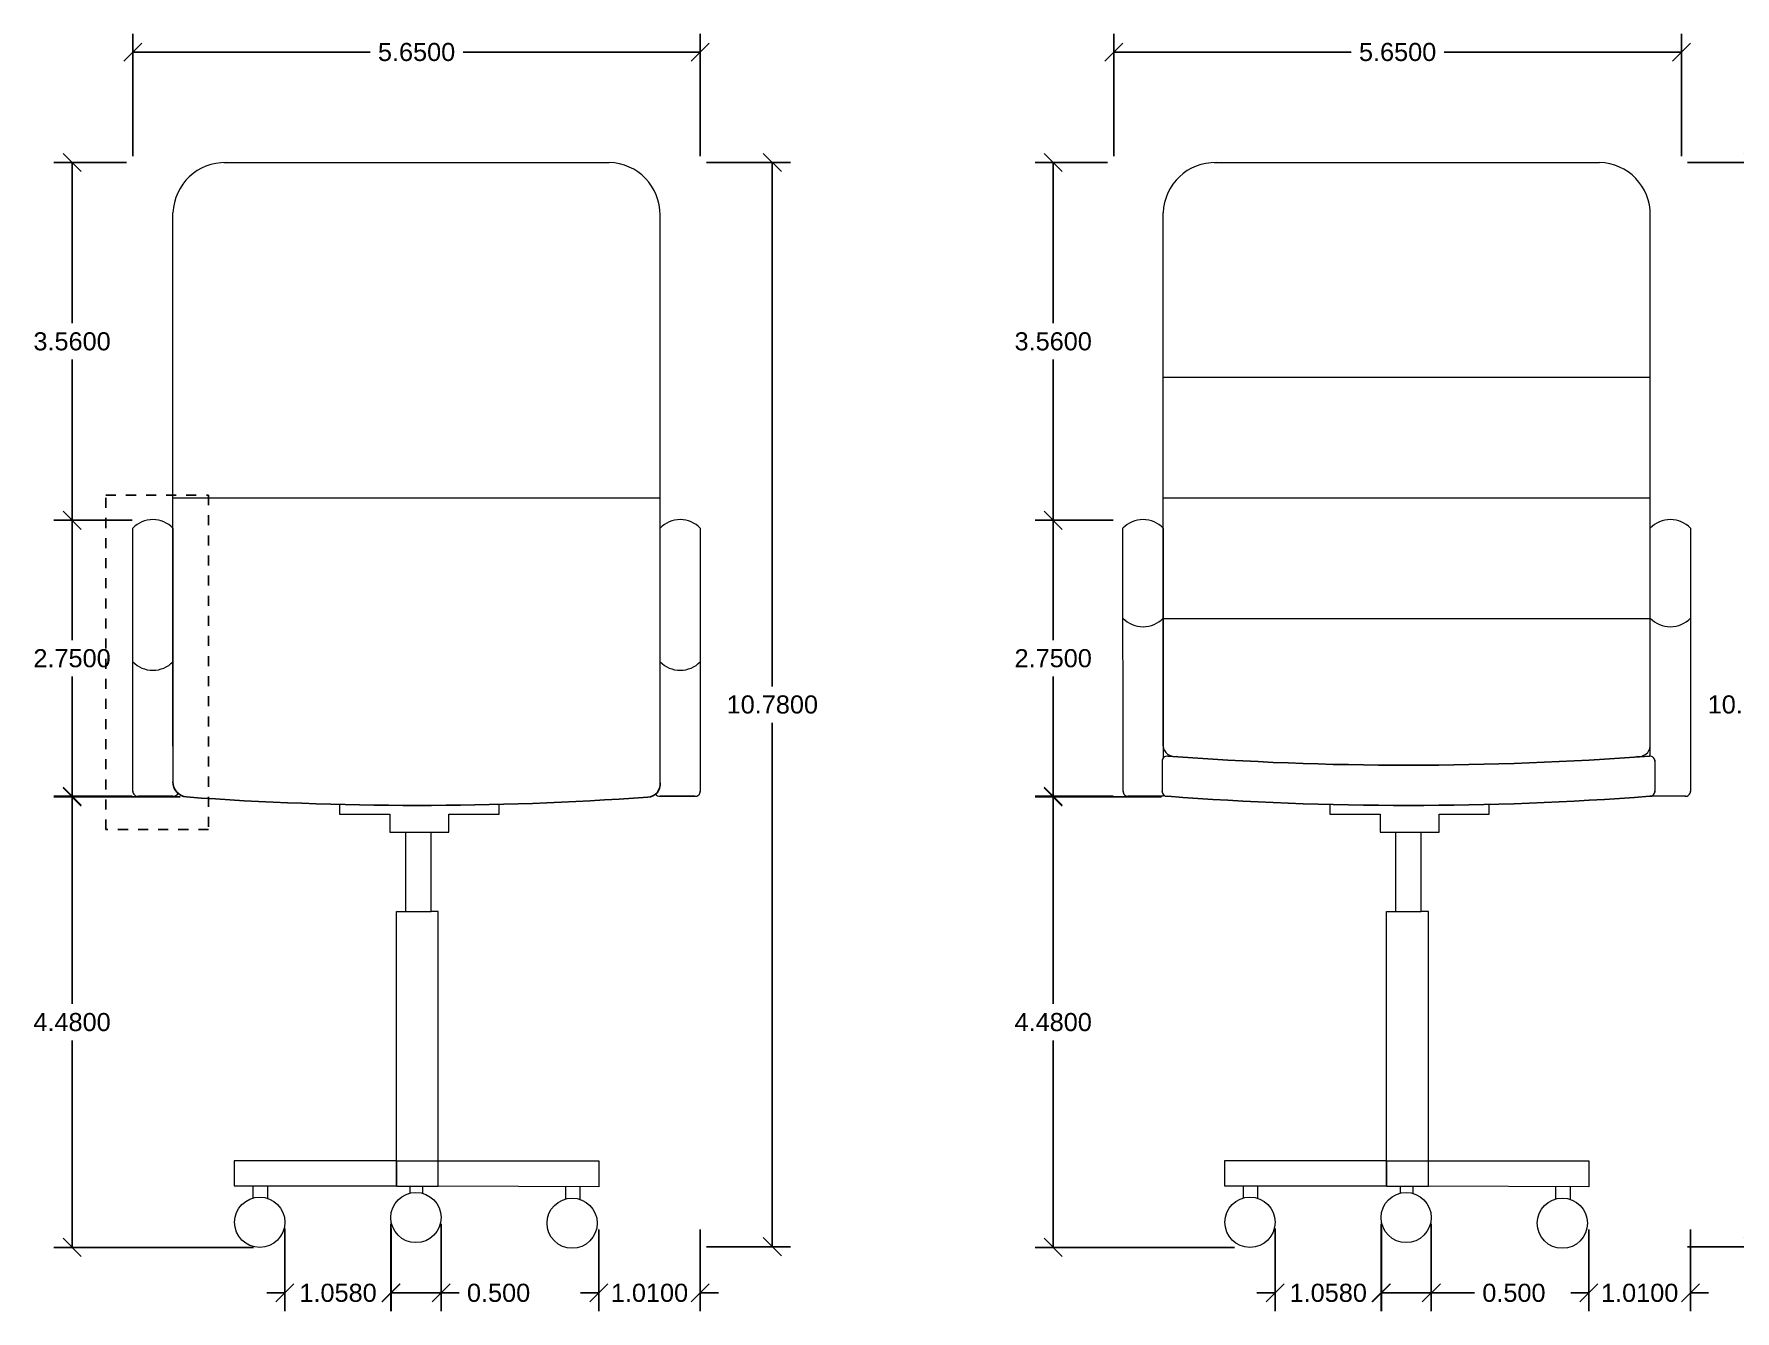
# Model space of a CAD drawing. Header units: inches. Extents: x -342 to 175, y -91 to 152.
# Drawn here: x -339.07 to -322.15, y -82.33 to -69.63 of the extents above; entities that cross this region are included whole.
import ezdxf

# ---------------------------------------------------------------- set-up
doc = ezdxf.new("R2010")
doc.units = ezdxf.units.IN
doc.header["$MEASUREMENT"] = 0
doc.linetypes.add('HIDDEN', pattern=[0.375, 0.25, -0.125])
doc.styles.get("Standard").update_dxf_attribs({"font": 'Arial.ttf'})
doc.dimstyles.get("Standard").update_dxf_attribs({"dimtxt": 0.18, "dimasz": 0.18, "dimexe": 0.18, "dimexo": 0.0625, "dimgap": 0.09, "dimtad": 0, "dimtih": 1, "dimtoh": 1, "dimdec": 4, "dimzin": 0, "dimdsep": 46, "dimtxsty": 'Standard', "dimcen": 0.09, "dimadec": 0, "dimazin": 0, "dimtfac": 1, "dimtdec": 4, "dimtofl": 0, "dimtmove": 0, "dimatfit": 3, "dimfxl": 1, "dimtolj": 1, "dimtzin": 0, "dimarcsym": 0})

# ---------------------------------------------------------------- blocks, each defined once
blk = doc.blocks.new('_Oblique')
at = {"color": 0, "linetype": 'ByBlock', "lineweight": -2}
blk.add_line((-0.5, -0.5), (0.5, 0.5), dxfattribs=at)
blk = doc.blocks.new('*D36')
at = {"color": 0, "lineweight": -2, "transparency": 16777216}
for p, q in [((-337.619, -77.219), (-338.876, -77.219)), ((-338.696, -77.219), (-338.696, -79.278)), ((-338.696, -81.699), (-338.696, -79.64)), ((-336.891, -81.699), (-338.876, -81.699))]:
    blk.add_line(p, q, dxfattribs=at)
at = {"layer": 'Defpoints', "color": 0, "transparency": 16777216}
for p in [(-338.696, -77.219), (-337.556, -77.219), (-336.829, -81.699)]:
    blk.add_point(p, dxfattribs=at)
at = {"color": 0, "lineweight": -2, "transparency": 16777216, "xscale": 0.18, "yscale": 0.18, "zscale": 0.18}
for p, rotation in [((-338.696, -77.219), 90), ((-338.696, -81.699), 270)]:
    blk.add_blockref('_Oblique', p, dxfattribs=dict(at, rotation=rotation))
at = {"color": 0, "transparency": 16777216, "insert": (-338.696, -79.459), "char_height": 0.18, "attachment_point": 5}
blk.add_mtext('\\A1;4.4800', dxfattribs=at)
blk = doc.blocks.new('*D37')
at = {"color": 0, "lineweight": -2, "transparency": 16777216}
for p, q in [((-338.099, -74.467), (-338.876, -74.467)), ((-338.696, -74.467), (-338.696, -75.658)), ((-338.696, -77.212), (-338.696, -76.021)), ((-338.099, -77.212), (-338.876, -77.212))]:
    blk.add_line(p, q, dxfattribs=at)
at = {"layer": 'Defpoints', "color": 0, "transparency": 16777216}
for p in [(-338.696, -74.467), (-338.037, -74.467), (-338.037, -77.212)]:
    blk.add_point(p, dxfattribs=at)
at = {"color": 0, "lineweight": -2, "transparency": 16777216, "xscale": 0.18, "yscale": 0.18, "zscale": 0.18}
for p, rotation in [((-338.696, -74.467), 90), ((-338.696, -77.212), 270)]:
    blk.add_blockref('_Oblique', p, dxfattribs=dict(at, rotation=rotation))
at = {"color": 0, "transparency": 16777216, "insert": (-338.696, -75.84), "char_height": 0.18, "attachment_point": 5}
blk.add_mtext('\\A1;2.7500', dxfattribs=at)
blk = doc.blocks.new('*D29')
at = {"color": 0, "lineweight": -2, "transparency": 16777216}
for p, q in [((-338.154, -70.909), (-338.876, -70.909)), ((-338.696, -70.909), (-338.696, -72.507)), ((-338.696, -74.467), (-338.696, -72.869)), ((-338.154, -74.467), (-338.876, -74.467))]:
    blk.add_line(p, q, dxfattribs=at)
at = {"layer": 'Defpoints', "color": 0, "transparency": 16777216}
for p in [(-338.696, -70.909), (-338.092, -70.909), (-338.092, -74.467)]:
    blk.add_point(p, dxfattribs=at)
at = {"color": 0, "lineweight": -2, "transparency": 16777216, "xscale": 0.18, "yscale": 0.18, "zscale": 0.18}
for p, rotation in [((-338.696, -70.909), 90), ((-338.696, -74.467), 270)]:
    blk.add_blockref('_Oblique', p, dxfattribs=dict(at, rotation=rotation))
at = {"color": 0, "transparency": 16777216, "insert": (-338.696, -72.688), "char_height": 0.18, "attachment_point": 5}
blk.add_mtext('\\A1;3.5600', dxfattribs=at)
blk = doc.blocks.new('*D2')
at = {"color": 0, "lineweight": -2, "transparency": 16777216}
for p, q in [((-336.579, -81.511), (-336.579, -82.332)), ((-335.521, -81.511), (-335.521, -82.332)), ((-336.579, -82.152), (-336.759, -82.152)), ((-335.521, -82.152), (-335.341, -82.152))]:
    blk.add_line(p, q, dxfattribs=at)
at = {"layer": 'Defpoints', "color": 0, "transparency": 16777216}
for p in [(-336.579, -81.449), (-335.521, -81.449), (-335.521, -82.152)]:
    blk.add_point(p, dxfattribs=at)
at = {"color": 0, "lineweight": -2, "transparency": 16777216, "xscale": 0.18, "yscale": 0.18, "zscale": 0.18}
blk.add_blockref('_Oblique', (-336.579, -82.152), dxfattribs=at)
at = {"color": 0, "lineweight": -2, "transparency": 16777216, "xscale": 0.18, "yscale": 0.18, "zscale": 0.18, "rotation": 180}
blk.add_blockref('_Oblique', (-335.521, -82.152), dxfattribs=at)
at = {"color": 0, "transparency": 16777216, "insert": (-336.05, -82.152), "char_height": 0.18, "attachment_point": 5}
blk.add_mtext('\\A1;1.0580', dxfattribs=at)
blk = doc.blocks.new('*D3')
at = {"color": 0, "lineweight": -2, "transparency": 16777216}
for p, q in [((-335.525, -81.465), (-335.525, -82.332)), ((-335.025, -81.465), (-335.025, -82.332)), ((-335.525, -82.152), (-335.025, -82.152)), ((-335.025, -82.152), (-334.845, -82.152))]:
    blk.add_line(p, q, dxfattribs=at)
at = {"layer": 'Defpoints', "color": 0, "transparency": 16777216}
for p in [(-335.525, -81.402), (-335.025, -81.402), (-335.025, -82.152)]:
    blk.add_point(p, dxfattribs=at)
at = {"color": 0, "lineweight": -2, "transparency": 16777216, "xscale": 0.18, "yscale": 0.18, "zscale": 0.18, "rotation": 180}
blk.add_blockref('_Oblique', (-335.525, -82.152), dxfattribs=at)
at = {"color": 0, "lineweight": -2, "transparency": 16777216, "xscale": 0.18, "yscale": 0.18, "zscale": 0.18}
blk.add_blockref('_Oblique', (-335.025, -82.152), dxfattribs=at)
at = {"color": 0, "transparency": 16777216, "insert": (-334.453, -82.152), "char_height": 0.18, "attachment_point": 5}
blk.add_mtext('\\A1;0.500', dxfattribs=at)
blk = doc.blocks.new('*D4')
at = {"color": 0, "lineweight": -2, "transparency": 16777216}
for p, q in [((-338.092, -70.846), (-338.092, -69.63)), ((-332.447, -70.846), (-332.447, -69.63)), ((-338.092, -69.81), (-335.731, -69.81)), ((-332.447, -69.81), (-334.807, -69.81))]:
    blk.add_line(p, q, dxfattribs=at)
at = {"layer": 'Defpoints', "color": 0, "transparency": 16777216}
for p in [(-332.447, -69.81), (-338.092, -70.909), (-332.447, -70.909)]:
    blk.add_point(p, dxfattribs=at)
at = {"color": 0, "lineweight": -2, "transparency": 16777216, "xscale": 0.18, "yscale": 0.18, "zscale": 0.18, "rotation": 180}
blk.add_blockref('_Oblique', (-338.092, -69.81), dxfattribs=at)
at = {"color": 0, "lineweight": -2, "transparency": 16777216, "xscale": 0.18, "yscale": 0.18, "zscale": 0.18}
blk.add_blockref('_Oblique', (-332.447, -69.81), dxfattribs=at)
at = {"color": 0, "transparency": 16777216, "insert": (-335.269, -69.81), "char_height": 0.18, "attachment_point": 5}
blk.add_mtext('\\A1;5.6500', dxfattribs=at)
blk = doc.blocks.new('*D5')
at = {"color": 0, "lineweight": -2, "transparency": 16777216}
for p, q in [((-333.457, -81.521), (-333.457, -82.332)), ((-332.447, -81.521), (-332.447, -82.332)), ((-333.457, -82.152), (-333.637, -82.152)), ((-332.447, -82.152), (-332.267, -82.152))]:
    blk.add_line(p, q, dxfattribs=at)
at = {"layer": 'Defpoints', "color": 0, "transparency": 16777216}
for p in [(-333.457, -81.458), (-332.447, -81.458), (-332.447, -82.152)]:
    blk.add_point(p, dxfattribs=at)
at = {"color": 0, "lineweight": -2, "transparency": 16777216, "xscale": 0.18, "yscale": 0.18, "zscale": 0.18}
blk.add_blockref('_Oblique', (-333.457, -82.152), dxfattribs=at)
at = {"color": 0, "lineweight": -2, "transparency": 16777216, "xscale": 0.18, "yscale": 0.18, "zscale": 0.18, "rotation": 180}
blk.add_blockref('_Oblique', (-332.447, -82.152), dxfattribs=at)
at = {"color": 0, "transparency": 16777216, "insert": (-332.952, -82.152), "char_height": 0.18, "attachment_point": 5}
blk.add_mtext('\\A1;1.0100', dxfattribs=at)
blk = doc.blocks.new('*D6')
at = {"color": 0, "lineweight": -2, "transparency": 16777216}
for p, q in [((-332.384, -70.909), (-331.55, -70.909)), ((-331.73, -70.909), (-331.73, -76.119)), ((-331.73, -81.692), (-331.73, -76.482)), ((-332.384, -81.692), (-331.55, -81.692))]:
    blk.add_line(p, q, dxfattribs=at)
at = {"layer": 'Defpoints', "color": 0, "transparency": 16777216}
for p in [(-332.447, -70.909), (-332.447, -81.692), (-331.73, -81.692)]:
    blk.add_point(p, dxfattribs=at)
at = {"color": 0, "lineweight": -2, "transparency": 16777216, "xscale": 0.18, "yscale": 0.18, "zscale": 0.18}
for p, rotation in [((-331.73, -70.909), 90), ((-331.73, -81.692), 270)]:
    blk.add_blockref('_Oblique', p, dxfattribs=dict(at, rotation=rotation))
at = {"color": 0, "transparency": 16777216, "insert": (-331.73, -76.3), "char_height": 0.18, "attachment_point": 5}
blk.add_mtext('\\A1;10.7800', dxfattribs=at)
blk = doc.blocks.new('*D7')
at = {"color": 0, "lineweight": -2, "transparency": 16777216}
for p, q in [((-327.859, -77.219), (-329.116, -77.219)), ((-328.936, -77.219), (-328.936, -79.278)), ((-328.936, -81.699), (-328.936, -79.64)), ((-327.132, -81.699), (-329.116, -81.699))]:
    blk.add_line(p, q, dxfattribs=at)
at = {"layer": 'Defpoints', "color": 0, "transparency": 16777216}
for p in [(-328.936, -77.219), (-327.797, -77.219), (-327.069, -81.699)]:
    blk.add_point(p, dxfattribs=at)
at = {"color": 0, "lineweight": -2, "transparency": 16777216, "xscale": 0.18, "yscale": 0.18, "zscale": 0.18}
for p, rotation in [((-328.936, -77.219), 90), ((-328.936, -81.699), 270)]:
    blk.add_blockref('_Oblique', p, dxfattribs=dict(at, rotation=rotation))
at = {"color": 0, "transparency": 16777216, "insert": (-328.936, -79.459), "char_height": 0.18, "attachment_point": 5}
blk.add_mtext('\\A1;4.4800', dxfattribs=at)
blk = doc.blocks.new('*D8')
at = {"color": 0, "lineweight": -2, "transparency": 16777216}
for p, q in [((-328.34, -74.467), (-329.116, -74.467)), ((-328.936, -74.467), (-328.936, -75.658)), ((-328.936, -77.212), (-328.936, -76.021)), ((-328.34, -77.212), (-329.116, -77.212))]:
    blk.add_line(p, q, dxfattribs=at)
at = {"layer": 'Defpoints', "color": 0, "transparency": 16777216}
for p in [(-328.936, -74.467), (-328.277, -74.467), (-328.277, -77.212)]:
    blk.add_point(p, dxfattribs=at)
at = {"color": 0, "lineweight": -2, "transparency": 16777216, "xscale": 0.18, "yscale": 0.18, "zscale": 0.18}
for p, rotation in [((-328.936, -74.467), 90), ((-328.936, -77.212), 270)]:
    blk.add_blockref('_Oblique', p, dxfattribs=dict(at, rotation=rotation))
at = {"color": 0, "transparency": 16777216, "insert": (-328.936, -75.84), "char_height": 0.18, "attachment_point": 5}
blk.add_mtext('\\A1;2.7500', dxfattribs=at)
blk = doc.blocks.new('*D9')
at = {"color": 0, "lineweight": -2, "transparency": 16777216}
for p, q in [((-328.395, -70.909), (-329.116, -70.909)), ((-328.936, -70.909), (-328.936, -72.507)), ((-328.936, -74.467), (-328.936, -72.869)), ((-328.395, -74.467), (-329.116, -74.467))]:
    blk.add_line(p, q, dxfattribs=at)
at = {"layer": 'Defpoints', "color": 0, "transparency": 16777216}
for p in [(-328.936, -70.909), (-328.332, -70.909), (-328.332, -74.467)]:
    blk.add_point(p, dxfattribs=at)
at = {"color": 0, "lineweight": -2, "transparency": 16777216, "xscale": 0.18, "yscale": 0.18, "zscale": 0.18}
for p, rotation in [((-328.936, -70.909), 90), ((-328.936, -74.467), 270)]:
    blk.add_blockref('_Oblique', p, dxfattribs=dict(at, rotation=rotation))
at = {"color": 0, "transparency": 16777216, "insert": (-328.936, -72.688), "char_height": 0.18, "attachment_point": 5}
blk.add_mtext('\\A1;3.5600', dxfattribs=at)
blk = doc.blocks.new('*D10')
at = {"color": 0, "lineweight": -2, "transparency": 16777216}
for p, q in [((-326.729, -81.511), (-326.729, -82.332)), ((-325.671, -81.511), (-325.671, -82.332)), ((-326.729, -82.152), (-326.909, -82.152)), ((-325.671, -82.152), (-325.491, -82.152))]:
    blk.add_line(p, q, dxfattribs=at)
at = {"layer": 'Defpoints', "color": 0, "transparency": 16777216}
for p in [(-326.729, -81.449), (-325.671, -81.449), (-325.671, -82.152)]:
    blk.add_point(p, dxfattribs=at)
at = {"color": 0, "lineweight": -2, "transparency": 16777216, "xscale": 0.18, "yscale": 0.18, "zscale": 0.18}
blk.add_blockref('_Oblique', (-326.729, -82.152), dxfattribs=at)
at = {"color": 0, "lineweight": -2, "transparency": 16777216, "xscale": 0.18, "yscale": 0.18, "zscale": 0.18, "rotation": 180}
blk.add_blockref('_Oblique', (-325.671, -82.152), dxfattribs=at)
at = {"color": 0, "transparency": 16777216, "insert": (-326.2, -82.152), "char_height": 0.18, "attachment_point": 5}
blk.add_mtext('\\A1;1.0580', dxfattribs=at)
blk = doc.blocks.new('*D11')
at = {"color": 0, "lineweight": -2, "transparency": 16777216}
for p, q in [((-325.675, -81.465), (-325.675, -82.332)), ((-325.175, -81.465), (-325.175, -82.332)), ((-325.675, -82.152), (-325.175, -82.152)), ((-325.175, -82.152), (-324.745, -82.152))]:
    blk.add_line(p, q, dxfattribs=at)
at = {"layer": 'Defpoints', "color": 0, "transparency": 16777216}
for p in [(-325.675, -81.402), (-325.175, -81.402), (-325.175, -82.152)]:
    blk.add_point(p, dxfattribs=at)
at = {"color": 0, "lineweight": -2, "transparency": 16777216, "xscale": 0.18, "yscale": 0.18, "zscale": 0.18, "rotation": 180}
blk.add_blockref('_Oblique', (-325.675, -82.152), dxfattribs=at)
at = {"color": 0, "lineweight": -2, "transparency": 16777216, "xscale": 0.18, "yscale": 0.18, "zscale": 0.18}
blk.add_blockref('_Oblique', (-325.175, -82.152), dxfattribs=at)
at = {"color": 0, "transparency": 16777216, "insert": (-324.353, -82.152), "char_height": 0.18, "attachment_point": 5}
blk.add_mtext('\\A1;0.500', dxfattribs=at)
blk = doc.blocks.new('*D12')
at = {"color": 0, "lineweight": -2, "transparency": 16777216}
for p, q in [((-328.333, -70.846), (-328.333, -69.63)), ((-322.687, -70.846), (-322.687, -69.63)), ((-328.333, -69.81), (-325.972, -69.81)), ((-322.687, -69.81), (-325.048, -69.81))]:
    blk.add_line(p, q, dxfattribs=at)
at = {"layer": 'Defpoints', "color": 0, "transparency": 16777216}
for p in [(-322.687, -69.81), (-328.333, -70.909), (-322.687, -70.909)]:
    blk.add_point(p, dxfattribs=at)
at = {"color": 0, "lineweight": -2, "transparency": 16777216, "xscale": 0.18, "yscale": 0.18, "zscale": 0.18, "rotation": 180}
blk.add_blockref('_Oblique', (-328.333, -69.81), dxfattribs=at)
at = {"color": 0, "lineweight": -2, "transparency": 16777216, "xscale": 0.18, "yscale": 0.18, "zscale": 0.18}
blk.add_blockref('_Oblique', (-322.687, -69.81), dxfattribs=at)
at = {"color": 0, "transparency": 16777216, "insert": (-325.51, -69.81), "char_height": 0.18, "attachment_point": 5}
blk.add_mtext('\\A1;5.6500', dxfattribs=at)
blk = doc.blocks.new('*D13')
at = {"color": 0, "lineweight": -2, "transparency": 16777216}
for p, q in [((-323.607, -81.521), (-323.607, -82.332)), ((-322.596, -81.521), (-322.596, -82.332)), ((-323.607, -82.152), (-323.787, -82.152)), ((-322.596, -82.152), (-322.416, -82.152))]:
    blk.add_line(p, q, dxfattribs=at)
at = {"layer": 'Defpoints', "color": 0, "transparency": 16777216}
for p in [(-323.607, -81.458), (-322.596, -81.458), (-322.596, -82.152)]:
    blk.add_point(p, dxfattribs=at)
at = {"color": 0, "lineweight": -2, "transparency": 16777216, "xscale": 0.18, "yscale": 0.18, "zscale": 0.18}
blk.add_blockref('_Oblique', (-323.607, -82.152), dxfattribs=at)
at = {"color": 0, "lineweight": -2, "transparency": 16777216, "xscale": 0.18, "yscale": 0.18, "zscale": 0.18, "rotation": 180}
blk.add_blockref('_Oblique', (-322.596, -82.152), dxfattribs=at)
at = {"color": 0, "transparency": 16777216, "insert": (-323.102, -82.152), "char_height": 0.18, "attachment_point": 5}
blk.add_mtext('\\A1;1.0100', dxfattribs=at)
blk = doc.blocks.new('*D14')
at = {"color": 0, "lineweight": -2, "transparency": 16777216}
for p, q in [((-322.625, -70.909), (-321.791, -70.909)), ((-321.971, -70.909), (-321.971, -76.119)), ((-321.971, -81.692), (-321.971, -76.482)), ((-322.625, -81.692), (-321.791, -81.692))]:
    blk.add_line(p, q, dxfattribs=at)
at = {"layer": 'Defpoints', "color": 0, "transparency": 16777216}
for p in [(-322.687, -70.909), (-322.687, -81.692), (-321.971, -81.692)]:
    blk.add_point(p, dxfattribs=at)
at = {"color": 0, "lineweight": -2, "transparency": 16777216, "xscale": 0.18, "yscale": 0.18, "zscale": 0.18}
for p, rotation in [((-321.971, -70.909), 90), ((-321.971, -81.692), 270)]:
    blk.add_blockref('_Oblique', p, dxfattribs=dict(at, rotation=rotation))
at = {"color": 0, "transparency": 16777216, "insert": (-321.971, -76.3), "char_height": 0.18, "attachment_point": 5}
blk.add_mtext('\\A1;10.7800', dxfattribs=at)

msp = doc.modelspace()

# ---------------------------------------------------------------- linework, layer by layer
at = {"lineweight": 5}
for p, q in [((-327.84178, -73.04246), (-322.99635, -73.04246)), ((-337.69197, -74.24246), (-332.84654, -74.24246)), ((-327.84178, -74.24246), (-322.99635, -74.24246)), ((-327.84178, -75.44246), (-322.99635, -75.44246)), ((-327.85178, -76.86407), (-327.85178, -77.16072)), ((-335.38033, -78.35871), (-335.12424, -78.35871)), ((-325.53014, -78.35871), (-325.27405, -78.35871)), ((-335.47022, -80.8385), (-337.08318, -80.8385)), ((-337.08318, -80.8385), (-337.08318, -81.08751)), ((-335.47022, -81.08751), (-335.47022, -80.8385)), ((-335.47022, -80.8385), (-335.47022, -81.08985)), ((-335.07022, -80.8385), (-333.45725, -80.8385)), ((-335.0539, -81.08985), (-335.0539, -80.8385)), ((-333.45725, -80.8385), (-333.45725, -81.09791)), ((-325.62002, -80.8385), (-327.23299, -80.8385)), ((-327.23299, -80.8385), (-327.23299, -81.08751)), ((-325.62002, -81.08751), (-325.62002, -80.8385)), ((-325.62002, -80.8385), (-325.62002, -81.08985)), ((-325.22002, -80.8385), (-323.60706, -80.8385)), ((-325.2037, -81.08985), (-325.2037, -80.8385)), ((-323.60706, -80.8385), (-323.60706, -81.09791)), ((-337.08318, -81.08751), (-335.47022, -81.08751)), ((-336.89607, -81.08751), (-336.89607, -81.20807)), ((-336.75265, -81.08751), (-336.75265, -81.21077)), ((-335.47022, -81.08985), (-335.0539, -81.08985)), ((-335.33602, -81.08985), (-335.33602, -81.15957)), ((-335.2083, -81.08985), (-335.2083, -81.16269)), ((-333.45725, -81.09791), (-335.0539, -81.08985)), ((-333.78862, -81.09624), (-333.78862, -81.21764)), ((-333.6452, -81.09696), (-333.6452, -81.22034)), ((-327.23299, -81.08751), (-325.62002, -81.08751)), ((-327.04588, -81.08751), (-327.04588, -81.20807)), ((-326.90246, -81.08751), (-326.90246, -81.21077)), ((-325.62002, -81.08985), (-325.2037, -81.08985)), ((-325.48583, -81.08985), (-325.48583, -81.15957)), ((-325.35811, -81.08985), (-325.35811, -81.16269)), ((-323.60706, -81.09791), (-325.2037, -81.08985)), ((-323.93842, -81.09624), (-323.93842, -81.21764)), ((-323.795, -81.09696), (-323.795, -81.22034))]:
    msp.add_line(p, q, dxfattribs=at)
for p, q in [((-338.03663, -77.21233), (-337.69197, -77.21233)), ((-332.50176, -77.21253), (-332.84643, -77.21253))]:
    msp.add_line(p, q)
for points in [[(-337.18626, -70.90871), (-333.35251, -70.90871)], [(-327.33607, -70.90871), (-323.50232, -70.90871)], [(-337.69197, -76.71246), (-337.69197, -71.40871)], [(-332.84654, -76.71246), (-332.84654, -71.42046)], [(-327.84178, -76.71246), (-327.84178, -71.40871)], [(-322.99635, -76.71246), (-322.99635, -71.42046)], [(-338.09185, -77.16337), (-338.09197, -74.54506)], [(-337.69197, -74.54506), (-337.69197, -77.06723)], [(-332.84643, -77.07887), (-332.84654, -74.54506)], [(-332.44654, -74.54506), (-332.44654, -77.16357)], [(-328.24165, -77.16337), (-328.24178, -74.54506)], [(-327.84178, -74.54506), (-327.84178, -76.83255)], [(-322.99624, -76.81253), (-322.99635, -74.54506)], [(-322.59635, -74.54506), (-322.59635, -77.16357)], [(-327.85178, -76.86407), (-327.85178, -76.86142)], [(-322.95178, -76.85457), (-322.95178, -77.17042)], [(-336.03492, -77.29359), (-336.03492, -77.39137), (-335.53492, -77.39137), (-335.53492, -77.57073), (-334.94832, -77.57073), (-334.94832, -77.39137), (-334.44832, -77.39137), (-334.44832, -77.29309)], [(-327.84178, -77.19224), (-327.84178, -77.21246), (-328.19418, -77.21246)], [(-327.85178, -77.16337), (-327.85178, -77.16072)], [(-326.18473, -77.29359), (-326.18473, -77.39137), (-325.68473, -77.39137), (-325.68473, -77.57073), (-325.09813, -77.57073), (-325.09813, -77.39137), (-324.59813, -77.39137), (-324.59813, -77.29309)], [(-322.64144, -77.21246), (-322.99622, -77.21246)], [(-335.38033, -77.57073), (-335.38033, -78.35871)], [(-335.12424, -78.35871), (-335.12424, -77.57073)], [(-325.53014, -77.57073), (-325.53014, -78.35871)], [(-325.27405, -78.35871), (-325.27405, -77.57073)], [(-335.47022, -80.8385), (-335.47022, -78.35871), (-335.38033, -78.35871)], [(-335.47022, -80.8385), (-335.0539, -80.8385), (-335.0539, -78.35871), (-335.12424, -78.35871)], [(-325.62002, -80.8385), (-325.62002, -78.35871), (-325.53014, -78.35871)], [(-325.62002, -80.8385), (-325.2037, -80.8385), (-325.2037, -78.35871), (-325.27405, -78.35871)]]:
    msp.add_lwpolyline(points, dxfattribs=at)
at = {"linetype": 'HIDDEN', "ltscale": 0.1}
msp.add_lwpolyline([(-338.35989, -74.21703), (-337.33928, -74.21703), (-337.33928, -77.54372), (-338.35989, -77.54372), (-338.35989, -74.21703)], dxfattribs=at)
at = {"lineweight": 5}
for centre in [(-336.82887, -81.44887), (-335.27514, -81.40204), (-333.72142, -81.45844), (-326.97867, -81.44887), (-325.42495, -81.40204), (-323.87122, -81.45844)]:
    msp.add_circle(centre, 0.25, dxfattribs=at)
for centre, radius, start, end in [((-337.1747, -71.42615), 0.51757, 88.719411, 178.069031), ((-333.36408, -71.42615), 0.51757, 359.36979, 88.719411), ((-327.3245, -71.42615), 0.51757, 88.719411, 178.069031), ((-323.51388, -71.42615), 0.51757, 359.36979, 88.719411), ((-337.89197, -74.73723), 0.27736, 43.856227, 136.143773), ((-332.64654, -74.73723), 0.27736, 43.856227, 136.143773), ((-328.04178, -74.73723), 0.27736, 43.856227, 136.143773), ((-322.79635, -74.73723), 0.27736, 43.856227, 136.143773), ((-328.04178, -75.24806), 0.27736, 223.856227, 316.143773), ((-322.79639, -75.24806), 0.27736, 223.856227, 316.143773), ((-337.89197, -75.68126), 0.27736, 223.856227, 316.143773), ((-332.64658, -75.68126), 0.27736, 223.856227, 316.143773), ((-327.80129, -76.86274), 0.05051, 84.627008, 181.504876), ((-327.73222, -76.70504), 0.10981, 183.876212, 281.961727), ((-323.1059, -76.70504), 0.10981, 258.038273, 356.123788), ((-323.00162, -76.86274), 0.05051, 358.495124, 95.372992), ((-338.04136, -77.16205), 0.05051, 178.495124, 275.372992), ((-337.68724, -77.16205), 0.05051, 264.627008, 335.022734), ((-332.85116, -77.16224), 0.05051, 216.079528, 275.372992), ((-332.49703, -77.16224), 0.05051, 264.627008, 1.504876), ((-328.19117, -77.16205), 0.05051, 178.495124, 275.372992), ((-327.80129, -77.16205), 0.05051, 178.495124, 275.372992), ((-323.00162, -77.16224), 0.05051, 264.627008, 1.504876), ((-322.64683, -77.16224), 0.05051, 264.627008, 1.504876)]:
    msp.add_arc(centre, radius, start, end, dxfattribs=at)
for centre, radius, start, end in [((-325.40145, -45.28133), 31.62197, 265.65615, 274.347132), ((-337.54456, -77.07217), 0.14749, 178.080055, 265.533406), ((-332.97259, -77.0938), 0.12704, 271.751687, 6.74754), ((-335.25165, -45.68133), 31.62197, 265.820955, 274.140051), ((-325.40145, -45.68133), 31.62197, 265.65615, 274.347132)]:
    msp.add_arc(centre, radius, start, end)

# ---------------------------------------------------------------- dimensions: what is measured, and where the dimension line sits
for base, p1, p2, picture, middle in [((-332.44654, -69.81034), (-338.09217, -70.90871), (-332.44654, -70.90871), '*D4', (-335.26936, -69.81034)), ((-322.68705, -69.81034), (-328.33268, -70.90871), (-322.68705, -70.90871), '*D12', (-325.50987, -69.81034))]:
    dim = msp.add_linear_dim(base=base, p1=p1, p2=p2, text='5.6500', dimstyle='Standard', override={"dimdec": 3, "dimblk1": 'Oblique', "dimblk2": 'Oblique', "dimsah": 1})
    dim.commit()
    dim.dimension.update_dxf_attribs({"geometry": picture, "text_midpoint": middle, "dimtype": 160})
for base, p1, p2, text, picture, middle in [((-338.69563, -70.90871), (-338.09198, -74.46694), (-338.09198, -70.90871), '3.5600', '*D29', (-338.69563, -72.68783)), ((-331.7304, -81.69201), (-332.44654, -70.90871), (-332.44654, -81.69201), '10.7800', '*D6', (-331.7304, -76.30036)), ((-328.93614, -70.90871), (-328.33249, -74.46694), (-328.33249, -70.90871), '3.5600', '*D9', (-328.93614, -72.68783)), ((-321.97092, -81.69201), (-322.68705, -70.90871), (-322.68705, -81.69201), '10.7800', '*D14', (-321.97092, -76.30036)), ((-338.69563, -74.46694), (-338.03663, -77.21233), (-338.03663, -74.46694), '2.7500', '*D37', (-338.69563, -75.83963)), ((-328.93614, -74.46694), (-328.27714, -77.21233), (-328.27714, -74.46694), '2.7500', '*D8', (-328.93614, -75.83963)), ((-338.69563, -77.21922), (-336.82887, -81.69887), (-337.55605, -77.21922), '4.4800', '*D36', (-338.69563, -79.45904)), ((-328.93614, -77.21922), (-327.06938, -81.69887), (-327.79656, -77.21922), '4.4800', '*D7', (-328.93614, -79.45904))]:
    dim = msp.add_linear_dim(base=base, p1=p1, p2=p2, angle=90, text=text, dimstyle='Standard', override={"dimdec": 3, "dimblk1": 'Oblique', "dimblk2": 'Oblique', "dimsah": 1})
    dim.commit()
    dim.dimension.update_dxf_attribs({"geometry": picture, "text_midpoint": middle})
for base, p1, p2, text, picture, middle in [((-335.52072, -82.15162), (-336.57887, -81.44887), (-335.52072, -81.44887), '1.0580', '*D2', (-336.04979, -82.15162)), ((-332.44654, -82.15162), (-333.45725, -81.45844), (-332.44654, -81.45844), '1.0100', '*D5', (-332.9519, -82.15162)), ((-325.67052, -82.15162), (-326.72867, -81.44887), (-325.67052, -81.44887), '1.0580', '*D10', (-326.1996, -82.15162)), ((-322.59635, -82.15162), (-323.60706, -81.45844), (-322.59635, -81.45844), '1.0100', '*D13', (-323.1017, -82.15162))]:
    dim = msp.add_linear_dim(base=base, p1=p1, p2=p2, text=text, dimstyle='Standard', override={"dimdec": 3, "dimblk1": 'Oblique', "dimblk2": 'Oblique', "dimsah": 1})
    dim.commit()
    dim.dimension.update_dxf_attribs({"geometry": picture, "text_midpoint": middle})
dim = msp.add_linear_dim(base=(-335.02514, -82.15162), p1=(-335.52514, -81.40204), p2=(-335.02514, -81.40204), dimstyle='Standard', override={"dimdec": 3, "dimblk1": 'Oblique', "dimblk2": 'Oblique', "dimsah": 1})
dim.commit()
dim.dimension.update_dxf_attribs({"geometry": '*D3', "text_midpoint": (-334.4531, -82.15162)})
dim = msp.add_linear_dim(base=(-325.17495, -82.15162), p1=(-325.67495, -81.40204), p2=(-325.17495, -81.40204), dimstyle='Standard', override={"dimdec": 3, "dimblk1": 'Oblique', "dimblk2": 'Oblique', "dimsah": 1})
dim.commit()
dim.dimension.update_dxf_attribs({"geometry": '*D11', "text_midpoint": (-324.35291, -82.15162), "dimtype": 160})

doc.saveas('drawing.dxf')
